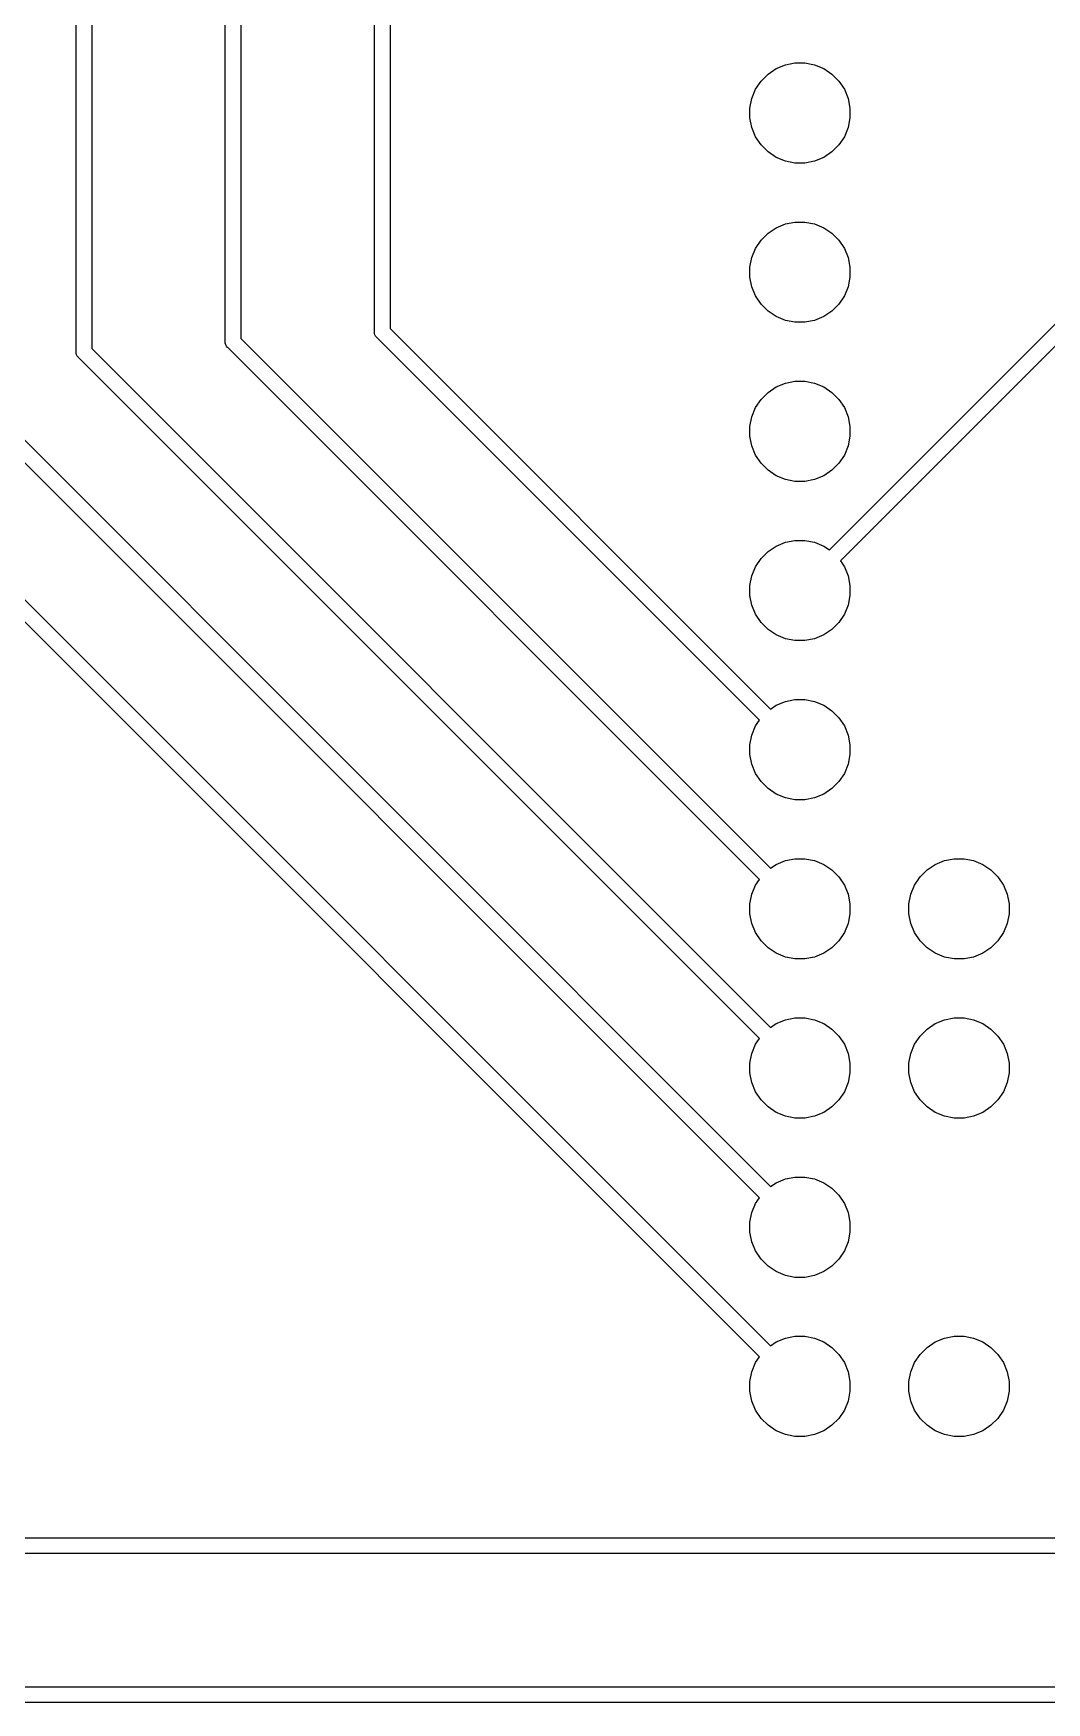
# Model space of a CAD drawing. Extents: x 0.4 to 33.6, y -21.6 to -0.4.
# Drawn here: x 11.874 to 12.511, y -3.755 to -2.706 of the extents above; entities that cross this region are included whole.
import ezdxf

# ---------------------------------------------------------------- set-up
doc = ezdxf.new("R2010")
doc.units = 0
doc.header["$MEASUREMENT"] = 0
doc.layers.add('BLACK', color=7, linetype='CONTINUOUS')

msp = doc.modelspace()

# ---------------------------------------------------------------- linework, layer by layer
at = {"layer": 'BLACK', "linetype": 'CONTINUOUS'}
for p, q in [((12.0888, -2.89351), (12.0888, -2.01774)), ((12.0987, -2.01594), (12.0987, -2.89171)), ((11.9951, -2.89976), (11.9951, -2.34579)), ((12.0049, -2.34399), (12.0049, -2.89796)), ((11.9013, -2.90601), (11.9013, -2.43151)), ((11.9112, -2.42971), (11.9112, -2.90421)), ((12.3748, -3.03075), (12.7451, -2.66046)), ((12.7533, -2.66615), (12.3817, -3.03771)), ((12.3413, -2.72834), (12.3471, -2.72596)), ((12.3471, -2.72596), (12.3531, -2.72475)), ((12.3531, -2.72475), (12.3594, -2.72475)), ((12.3594, -2.72475), (12.3654, -2.72596)), ((12.3654, -2.72596), (12.3712, -2.72834)), ((12.3283, -2.74133), (12.3318, -2.73617)), ((12.3318, -2.73617), (12.3362, -2.73179)), ((12.3362, -2.73179), (12.3413, -2.72834)), ((12.3712, -2.72834), (12.3763, -2.73179)), ((12.3763, -2.73179), (12.3807, -2.73617)), ((12.3807, -2.73617), (12.3842, -2.74133)), ((12.3248, -2.75315), (12.326, -2.74706)), ((12.326, -2.74706), (12.3283, -2.74133)), ((12.3842, -2.74133), (12.3865, -2.74706)), ((12.3865, -2.74706), (12.3877, -2.75315)), ((12.3248, -2.75935), (12.3248, -2.75315)), ((12.3877, -2.75315), (12.3877, -2.75935)), ((12.326, -2.76544), (12.3248, -2.75935)), ((12.3283, -2.77117), (12.326, -2.76544)), ((12.3865, -2.76544), (12.3842, -2.77117)), ((12.3877, -2.75935), (12.3865, -2.76544)), ((12.3318, -2.77633), (12.3283, -2.77117)), ((12.3362, -2.78071), (12.3318, -2.77633)), ((12.3807, -2.77633), (12.3763, -2.78071)), ((12.3842, -2.77117), (12.3807, -2.77633)), ((12.3413, -2.78416), (12.3362, -2.78071)), ((12.3471, -2.78654), (12.3413, -2.78416)), ((12.3531, -2.78775), (12.3471, -2.78654)), ((12.3594, -2.78775), (12.3531, -2.78775)), ((12.3654, -2.78654), (12.3594, -2.78775)), ((12.3712, -2.78416), (12.3654, -2.78654)), ((12.3763, -2.78071), (12.3712, -2.78416)), ((12.3362, -2.83179), (12.3413, -2.82834)), ((12.3413, -2.82834), (12.3471, -2.82596)), ((12.3471, -2.82596), (12.3531, -2.82475)), ((12.3531, -2.82475), (12.3594, -2.82475)), ((12.3594, -2.82475), (12.3654, -2.82596)), ((12.3654, -2.82596), (12.3712, -2.82834)), ((12.3712, -2.82834), (12.3763, -2.83179)), ((12.326, -2.84706), (12.3283, -2.84133)), ((12.3283, -2.84133), (12.3318, -2.83617)), ((12.3318, -2.83617), (12.3362, -2.83179)), ((12.3763, -2.83179), (12.3807, -2.83617)), ((12.3807, -2.83617), (12.3842, -2.84133)), ((12.3842, -2.84133), (12.3865, -2.84706)), ((12.3248, -2.85315), (12.326, -2.84706)), ((12.3865, -2.84706), (12.3877, -2.85315)), ((12.3248, -2.85935), (12.3248, -2.85315)), ((12.326, -2.86544), (12.3248, -2.85935)), ((12.3877, -2.85935), (12.3865, -2.86544)), ((12.3877, -2.85315), (12.3877, -2.85935)), ((12.3283, -2.87117), (12.326, -2.86544)), ((12.3318, -2.87633), (12.3283, -2.87117)), ((12.3842, -2.87117), (12.3807, -2.87633)), ((12.3865, -2.86544), (12.3842, -2.87117)), ((12.3362, -2.88071), (12.3318, -2.87633)), ((12.3413, -2.88416), (12.3362, -2.88071)), ((12.3763, -2.88071), (12.3712, -2.88416)), ((12.3807, -2.87633), (12.3763, -2.88071)), ((12.0888, -2.89375), (12.0888, -2.89351)), ((12.0889, -2.89471), (12.0888, -2.89375)), ((12.0987, -2.89171), (12.3377, -3.13075)), ((12.3471, -2.88654), (12.3413, -2.88416)), ((12.3531, -2.88775), (12.3471, -2.88654)), ((12.3594, -2.88775), (12.3531, -2.88775)), ((12.3654, -2.88654), (12.3594, -2.88775)), ((12.3712, -2.88416), (12.3654, -2.88654)), ((11.9112, -2.90421), (12.3377, -3.33075)), ((11.9951, -2.9), (11.9951, -2.89976)), ((11.9951, -2.90096), (11.9951, -2.9)), ((11.9954, -2.90189), (11.9951, -2.90096)), ((11.9959, -2.90275), (11.9954, -2.90189)), ((11.9963, -2.90331), (11.9959, -2.90275)), ((11.9965, -2.9035), (11.9963, -2.90331)), ((11.9967, -2.90365), (11.9965, -2.9035)), ((12.3308, -3.23771), (11.9967, -2.90365)), ((12.0049, -2.89796), (12.3377, -3.23075)), ((12.0892, -2.89564), (12.0889, -2.89471)), ((12.0896, -2.8965), (12.0892, -2.89564)), ((12.0901, -2.89706), (12.0896, -2.8965)), ((12.0903, -2.89725), (12.0901, -2.89706)), ((12.0904, -2.8974), (12.0903, -2.89725)), ((12.3308, -3.13771), (12.0904, -2.8974)), ((11.8174, -2.91046), (12.3377, -3.43075)), ((11.9013, -2.90625), (11.9013, -2.90601)), ((11.9014, -2.90721), (11.9013, -2.90625)), ((11.9017, -2.90814), (11.9014, -2.90721)), ((11.9021, -2.909), (11.9017, -2.90814)), ((11.9026, -2.90956), (11.9021, -2.909)), ((11.9028, -2.90975), (11.9026, -2.90956)), ((11.9029, -2.9099), (11.9028, -2.90975)), ((12.3308, -3.33771), (11.9029, -2.9099)), ((12.3308, -3.53771), (11.7154, -2.9224)), ((11.7237, -2.91671), (12.3377, -3.53075)), ((12.3308, -3.43771), (11.8092, -2.91615)), ((12.3471, -2.92596), (12.3531, -2.92475)), ((12.3531, -2.92475), (12.3594, -2.92475)), ((12.3594, -2.92475), (12.3654, -2.92596)), ((12.3283, -2.94133), (12.3318, -2.93617)), ((12.3318, -2.93617), (12.3362, -2.93179)), ((12.3362, -2.93179), (12.3413, -2.92834)), ((12.3413, -2.92834), (12.3471, -2.92596)), ((12.3654, -2.92596), (12.3712, -2.92834)), ((12.3712, -2.92834), (12.3763, -2.93179)), ((12.3763, -2.93179), (12.3807, -2.93617)), ((12.3807, -2.93617), (12.3842, -2.94133)), ((12.326, -2.94706), (12.3283, -2.94133)), ((12.3842, -2.94133), (12.3865, -2.94706)), ((12.3248, -2.95315), (12.326, -2.94706)), ((12.3248, -2.95935), (12.3248, -2.95315)), ((12.3865, -2.94706), (12.3877, -2.95315)), ((12.3877, -2.95315), (12.3877, -2.95935)), ((12.326, -2.96544), (12.3248, -2.95935)), ((12.3283, -2.97117), (12.326, -2.96544)), ((12.3865, -2.96544), (12.3842, -2.97117)), ((12.3877, -2.95935), (12.3865, -2.96544)), ((12.3318, -2.97633), (12.3283, -2.97117)), ((12.3362, -2.98071), (12.3318, -2.97633)), ((12.3807, -2.97633), (12.3763, -2.98071)), ((12.3842, -2.97117), (12.3807, -2.97633)), ((12.3413, -2.98416), (12.3362, -2.98071)), ((12.3471, -2.98654), (12.3413, -2.98416)), ((12.3531, -2.98775), (12.3471, -2.98654)), ((12.3594, -2.98775), (12.3531, -2.98775)), ((12.3654, -2.98654), (12.3594, -2.98775)), ((12.3712, -2.98416), (12.3654, -2.98654)), ((12.3763, -2.98071), (12.3712, -2.98416)), ((12.3362, -3.03179), (12.3413, -3.02834)), ((12.3413, -3.02834), (12.3471, -3.02596)), ((12.3471, -3.02596), (12.3531, -3.02475)), ((12.3531, -3.02475), (12.3594, -3.02475)), ((12.3594, -3.02475), (12.3654, -3.02596)), ((12.3654, -3.02596), (12.3712, -3.02834)), ((12.3712, -3.02834), (12.3748, -3.03075)), ((12.3283, -3.04133), (12.3318, -3.03617)), ((12.3318, -3.03617), (12.3362, -3.03179)), ((12.3817, -3.03771), (12.3842, -3.04133)), ((12.3248, -3.05315), (12.326, -3.04706)), ((12.326, -3.04706), (12.3283, -3.04133)), ((12.3842, -3.04133), (12.3865, -3.04706)), ((12.3865, -3.04706), (12.3877, -3.05315)), ((12.3248, -3.05935), (12.3248, -3.05315)), ((12.326, -3.06544), (12.3248, -3.05935)), ((12.3877, -3.05935), (12.3865, -3.06544)), ((12.3877, -3.05315), (12.3877, -3.05935)), ((12.3283, -3.07117), (12.326, -3.06544)), ((12.3318, -3.07633), (12.3283, -3.07117)), ((12.3842, -3.07117), (12.3807, -3.07633)), ((12.3865, -3.06544), (12.3842, -3.07117)), ((12.3362, -3.08071), (12.3318, -3.07633)), ((12.3413, -3.08416), (12.3362, -3.08071)), ((12.3763, -3.08071), (12.3712, -3.08416)), ((12.3807, -3.07633), (12.3763, -3.08071)), ((12.3471, -3.08654), (12.3413, -3.08416)), ((12.3531, -3.08775), (12.3471, -3.08654)), ((12.3594, -3.08775), (12.3531, -3.08775)), ((12.3654, -3.08654), (12.3594, -3.08775)), ((12.3712, -3.08416), (12.3654, -3.08654)), ((12.3471, -3.12596), (12.3531, -3.12475)), ((12.3531, -3.12475), (12.3594, -3.12475)), ((12.3594, -3.12475), (12.3654, -3.12596)), ((12.3377, -3.13075), (12.3413, -3.12834)), ((12.3413, -3.12834), (12.3471, -3.12596)), ((12.3654, -3.12596), (12.3712, -3.12834)), ((12.3712, -3.12834), (12.3763, -3.13179)), ((12.3763, -3.13179), (12.3807, -3.13617)), ((12.326, -3.14706), (12.3283, -3.14133)), ((12.3283, -3.14133), (12.3308, -3.13771)), ((12.3807, -3.13617), (12.3842, -3.14133)), ((12.3842, -3.14133), (12.3865, -3.14706)), ((12.3248, -3.15315), (12.326, -3.14706)), ((12.3248, -3.15935), (12.3248, -3.15315)), ((12.3865, -3.14706), (12.3877, -3.15315)), ((12.3877, -3.15315), (12.3877, -3.15935)), ((12.326, -3.16544), (12.3248, -3.15935)), ((12.3283, -3.17117), (12.326, -3.16544)), ((12.3865, -3.16544), (12.3842, -3.17117)), ((12.3877, -3.15935), (12.3865, -3.16544)), ((12.3318, -3.17633), (12.3283, -3.17117)), ((12.3362, -3.18071), (12.3318, -3.17633)), ((12.3807, -3.17633), (12.3763, -3.18071)), ((12.3842, -3.17117), (12.3807, -3.17633)), ((12.3413, -3.18416), (12.3362, -3.18071)), ((12.3471, -3.18654), (12.3413, -3.18416)), ((12.3531, -3.18775), (12.3471, -3.18654)), ((12.3594, -3.18775), (12.3531, -3.18775)), ((12.3654, -3.18654), (12.3594, -3.18775)), ((12.3712, -3.18416), (12.3654, -3.18654)), ((12.3763, -3.18071), (12.3712, -3.18416)), ((12.3377, -3.23075), (12.3413, -3.22834)), ((12.3413, -3.22834), (12.3471, -3.22596)), ((12.3471, -3.22596), (12.3531, -3.22475)), ((12.3531, -3.22475), (12.3594, -3.22475)), ((12.3594, -3.22475), (12.3654, -3.22596)), ((12.3654, -3.22596), (12.3712, -3.22834)), ((12.3712, -3.22834), (12.3763, -3.23179)), ((12.4362, -3.23179), (12.4413, -3.22834)), ((12.4413, -3.22834), (12.4471, -3.22596)), ((12.4471, -3.22596), (12.4531, -3.22475)), ((12.4531, -3.22475), (12.4594, -3.22475)), ((12.4594, -3.22475), (12.4654, -3.22596)), ((12.4654, -3.22596), (12.4712, -3.22834)), ((12.4712, -3.22834), (12.4763, -3.23179)), ((12.3283, -3.24133), (12.3308, -3.23771)), ((12.3763, -3.23179), (12.3807, -3.23617)), ((12.3807, -3.23617), (12.3842, -3.24133)), ((12.4283, -3.24133), (12.4318, -3.23617)), ((12.4318, -3.23617), (12.4362, -3.23179)), ((12.4763, -3.23179), (12.4807, -3.23617)), ((12.4807, -3.23617), (12.4842, -3.24133)), ((12.3248, -3.25315), (12.326, -3.24706)), ((12.326, -3.24706), (12.3283, -3.24133)), ((12.3842, -3.24133), (12.3865, -3.24706)), ((12.3865, -3.24706), (12.3877, -3.25315)), ((12.4248, -3.25315), (12.426, -3.24706)), ((12.426, -3.24706), (12.4283, -3.24133)), ((12.4842, -3.24133), (12.4865, -3.24706)), ((12.4865, -3.24706), (12.4877, -3.25315)), ((12.3248, -3.25935), (12.3248, -3.25315)), ((12.326, -3.26544), (12.3248, -3.25935)), ((12.3877, -3.25935), (12.3865, -3.26544)), ((12.3877, -3.25315), (12.3877, -3.25935)), ((12.4248, -3.25935), (12.4248, -3.25315)), ((12.426, -3.26544), (12.4248, -3.25935)), ((12.4877, -3.25935), (12.4865, -3.26544)), ((12.4877, -3.25315), (12.4877, -3.25935)), ((12.3283, -3.27117), (12.326, -3.26544)), ((12.3318, -3.27633), (12.3283, -3.27117)), ((12.3842, -3.27117), (12.3807, -3.27633)), ((12.3865, -3.26544), (12.3842, -3.27117)), ((12.4283, -3.27117), (12.426, -3.26544)), ((12.4318, -3.27633), (12.4283, -3.27117)), ((12.4842, -3.27117), (12.4807, -3.27633)), ((12.4865, -3.26544), (12.4842, -3.27117)), ((12.3362, -3.28071), (12.3318, -3.27633)), ((12.3413, -3.28416), (12.3362, -3.28071)), ((12.3763, -3.28071), (12.3712, -3.28416)), ((12.3807, -3.27633), (12.3763, -3.28071)), ((12.4362, -3.28071), (12.4318, -3.27633)), ((12.4413, -3.28416), (12.4362, -3.28071)), ((12.4763, -3.28071), (12.4712, -3.28416)), ((12.4807, -3.27633), (12.4763, -3.28071)), ((12.3471, -3.28654), (12.3413, -3.28416)), ((12.3531, -3.28775), (12.3471, -3.28654)), ((12.3594, -3.28775), (12.3531, -3.28775)), ((12.3654, -3.28654), (12.3594, -3.28775)), ((12.3712, -3.28416), (12.3654, -3.28654)), ((12.4471, -3.28654), (12.4413, -3.28416)), ((12.4531, -3.28775), (12.4471, -3.28654)), ((12.4594, -3.28775), (12.4531, -3.28775)), ((12.4654, -3.28654), (12.4594, -3.28775)), ((12.4712, -3.28416), (12.4654, -3.28654)), ((12.3377, -3.33075), (12.3413, -3.32834)), ((12.3413, -3.32834), (12.3471, -3.32596)), ((12.3471, -3.32596), (12.3531, -3.32475)), ((12.3531, -3.32475), (12.3594, -3.32475)), ((12.3594, -3.32475), (12.3654, -3.32596)), ((12.3654, -3.32596), (12.3712, -3.32834)), ((12.3712, -3.32834), (12.3763, -3.33179)), ((12.3763, -3.33179), (12.3807, -3.33617)), ((12.4318, -3.33617), (12.4362, -3.33179)), ((12.4362, -3.33179), (12.4413, -3.32834)), ((12.4413, -3.32834), (12.4471, -3.32596)), ((12.4471, -3.32596), (12.4531, -3.32475)), ((12.4531, -3.32475), (12.4594, -3.32475)), ((12.4594, -3.32475), (12.4654, -3.32596)), ((12.4654, -3.32596), (12.4712, -3.32834)), ((12.4712, -3.32834), (12.4763, -3.33179)), ((12.4763, -3.33179), (12.4807, -3.33617)), ((12.326, -3.34706), (12.3283, -3.34133)), ((12.3283, -3.34133), (12.3308, -3.33771)), ((12.3807, -3.33617), (12.3842, -3.34133)), ((12.3842, -3.34133), (12.3865, -3.34706)), ((12.426, -3.34706), (12.4283, -3.34133)), ((12.4283, -3.34133), (12.4318, -3.33617)), ((12.4807, -3.33617), (12.4842, -3.34133)), ((12.4842, -3.34133), (12.4865, -3.34706)), ((12.3248, -3.35315), (12.326, -3.34706)), ((12.3248, -3.35935), (12.3248, -3.35315)), ((12.3865, -3.34706), (12.3877, -3.35315)), ((12.3877, -3.35315), (12.3877, -3.35935)), ((12.4248, -3.35315), (12.426, -3.34706)), ((12.4248, -3.35935), (12.4248, -3.35315)), ((12.4865, -3.34706), (12.4877, -3.35315)), ((12.4877, -3.35315), (12.4877, -3.35935)), ((12.326, -3.36544), (12.3248, -3.35935)), ((12.3283, -3.37117), (12.326, -3.36544)), ((12.3865, -3.36544), (12.3842, -3.37117)), ((12.3877, -3.35935), (12.3865, -3.36544)), ((12.426, -3.36544), (12.4248, -3.35935)), ((12.4283, -3.37117), (12.426, -3.36544)), ((12.4865, -3.36544), (12.4842, -3.37117)), ((12.4877, -3.35935), (12.4865, -3.36544)), ((12.3318, -3.37633), (12.3283, -3.37117)), ((12.3362, -3.38071), (12.3318, -3.37633)), ((12.3807, -3.37633), (12.3763, -3.38071)), ((12.3842, -3.37117), (12.3807, -3.37633)), ((12.4318, -3.37633), (12.4283, -3.37117)), ((12.4362, -3.38071), (12.4318, -3.37633)), ((12.4807, -3.37633), (12.4763, -3.38071)), ((12.4842, -3.37117), (12.4807, -3.37633)), ((12.3413, -3.38416), (12.3362, -3.38071)), ((12.3471, -3.38654), (12.3413, -3.38416)), ((12.3531, -3.38775), (12.3471, -3.38654)), ((12.3654, -3.38654), (12.3594, -3.38775)), ((12.3712, -3.38416), (12.3654, -3.38654)), ((12.3763, -3.38071), (12.3712, -3.38416)), ((12.4413, -3.38416), (12.4362, -3.38071)), ((12.4471, -3.38654), (12.4413, -3.38416)), ((12.4531, -3.38775), (12.4471, -3.38654)), ((12.4654, -3.38654), (12.4594, -3.38775)), ((12.4712, -3.38416), (12.4654, -3.38654)), ((12.4763, -3.38071), (12.4712, -3.38416)), ((12.3594, -3.38775), (12.3531, -3.38775)), ((12.4594, -3.38775), (12.4531, -3.38775)), ((12.3377, -3.43075), (12.3413, -3.42834)), ((12.3413, -3.42834), (12.3471, -3.42596)), ((12.3471, -3.42596), (12.3531, -3.42475)), ((12.3531, -3.42475), (12.3594, -3.42475)), ((12.3594, -3.42475), (12.3654, -3.42596)), ((12.3654, -3.42596), (12.3712, -3.42834)), ((12.3712, -3.42834), (12.3763, -3.43179)), ((12.3283, -3.44133), (12.3308, -3.43771)), ((12.3763, -3.43179), (12.3807, -3.43617)), ((12.3807, -3.43617), (12.3842, -3.44133)), ((12.3248, -3.45315), (12.326, -3.44706)), ((12.326, -3.44706), (12.3283, -3.44133)), ((12.3842, -3.44133), (12.3865, -3.44706)), ((12.3865, -3.44706), (12.3877, -3.45315)), ((12.3248, -3.45935), (12.3248, -3.45315)), ((12.326, -3.46544), (12.3248, -3.45935)), ((12.3877, -3.45935), (12.3865, -3.46544)), ((12.3877, -3.45315), (12.3877, -3.45935)), ((12.3283, -3.47117), (12.326, -3.46544)), ((12.3865, -3.46544), (12.3842, -3.47117)), ((12.3318, -3.47633), (12.3283, -3.47117)), ((12.3362, -3.48071), (12.3318, -3.47633)), ((12.3413, -3.48416), (12.3362, -3.48071)), ((12.3763, -3.48071), (12.3712, -3.48416)), ((12.3807, -3.47633), (12.3763, -3.48071)), ((12.3842, -3.47117), (12.3807, -3.47633)), ((12.3471, -3.48654), (12.3413, -3.48416)), ((12.3531, -3.48775), (12.3471, -3.48654)), ((12.3594, -3.48775), (12.3531, -3.48775)), ((12.3654, -3.48654), (12.3594, -3.48775)), ((12.3712, -3.48416), (12.3654, -3.48654)), ((12.3377, -3.53075), (12.3413, -3.52834)), ((12.3413, -3.52834), (12.3471, -3.52596)), ((12.3471, -3.52596), (12.3531, -3.52475)), ((12.3531, -3.52475), (12.3594, -3.52475)), ((12.3594, -3.52475), (12.3654, -3.52596)), ((12.3654, -3.52596), (12.3712, -3.52834)), ((12.3712, -3.52834), (12.3763, -3.53179)), ((12.3763, -3.53179), (12.3807, -3.53617)), ((12.4318, -3.53617), (12.4362, -3.53179)), ((12.4362, -3.53179), (12.4413, -3.52834)), ((12.4413, -3.52834), (12.4471, -3.52596)), ((12.4471, -3.52596), (12.4531, -3.52475)), ((12.4531, -3.52475), (12.4594, -3.52475)), ((12.4594, -3.52475), (12.4654, -3.52596)), ((12.4654, -3.52596), (12.4712, -3.52834)), ((12.4712, -3.52834), (12.4763, -3.53179)), ((12.4763, -3.53179), (12.4807, -3.53617)), ((12.326, -3.54706), (12.3283, -3.54133)), ((12.3283, -3.54133), (12.3308, -3.53771)), ((12.3807, -3.53617), (12.3842, -3.54133)), ((12.3842, -3.54133), (12.3865, -3.54706)), ((12.426, -3.54706), (12.4283, -3.54133)), ((12.4283, -3.54133), (12.4318, -3.53617)), ((12.4807, -3.53617), (12.4842, -3.54133)), ((12.4842, -3.54133), (12.4865, -3.54706)), ((12.3248, -3.55315), (12.326, -3.54706)), ((12.3248, -3.55935), (12.3248, -3.55315)), ((12.3865, -3.54706), (12.3877, -3.55315)), ((12.3877, -3.55315), (12.3877, -3.55935)), ((12.4248, -3.55315), (12.426, -3.54706)), ((12.4248, -3.55935), (12.4248, -3.55315)), ((12.4865, -3.54706), (12.4877, -3.55315)), ((12.4877, -3.55315), (12.4877, -3.55935)), ((12.326, -3.56544), (12.3248, -3.55935)), ((12.3283, -3.57117), (12.326, -3.56544)), ((12.3865, -3.56544), (12.3842, -3.57117)), ((12.3877, -3.55935), (12.3865, -3.56544)), ((12.426, -3.56544), (12.4248, -3.55935)), ((12.4283, -3.57117), (12.426, -3.56544)), ((12.4865, -3.56544), (12.4842, -3.57117)), ((12.4877, -3.55935), (12.4865, -3.56544)), ((12.3318, -3.57633), (12.3283, -3.57117)), ((12.3842, -3.57117), (12.3807, -3.57633)), ((12.4318, -3.57633), (12.4283, -3.57117)), ((12.4842, -3.57117), (12.4807, -3.57633)), ((12.3362, -3.58071), (12.3318, -3.57633)), ((12.3413, -3.58416), (12.3362, -3.58071)), ((12.3471, -3.58654), (12.3413, -3.58416)), ((12.3712, -3.58416), (12.3654, -3.58654)), ((12.3763, -3.58071), (12.3712, -3.58416)), ((12.3807, -3.57633), (12.3763, -3.58071)), ((12.4362, -3.58071), (12.4318, -3.57633)), ((12.4413, -3.58416), (12.4362, -3.58071)), ((12.4471, -3.58654), (12.4413, -3.58416)), ((12.4712, -3.58416), (12.4654, -3.58654)), ((12.4763, -3.58071), (12.4712, -3.58416)), ((12.4807, -3.57633), (12.4763, -3.58071)), ((12.3531, -3.58775), (12.3471, -3.58654)), ((12.3594, -3.58775), (12.3531, -3.58775)), ((12.3654, -3.58654), (12.3594, -3.58775)), ((12.4531, -3.58775), (12.4471, -3.58654)), ((12.4594, -3.58775), (12.4531, -3.58775)), ((12.4654, -3.58654), (12.4594, -3.58775)), ((11.627, -3.65133), (12.8542, -3.65133)), ((12.856, -3.66117), (11.6252, -3.66117)), ((7.40649, -3.74508), (12.9355, -3.74508)), ((12.9373, -3.75492), (7.40829, -3.75492))]:
    msp.add_line(p, q, dxfattribs=at)

doc.saveas('drawing.dxf')
